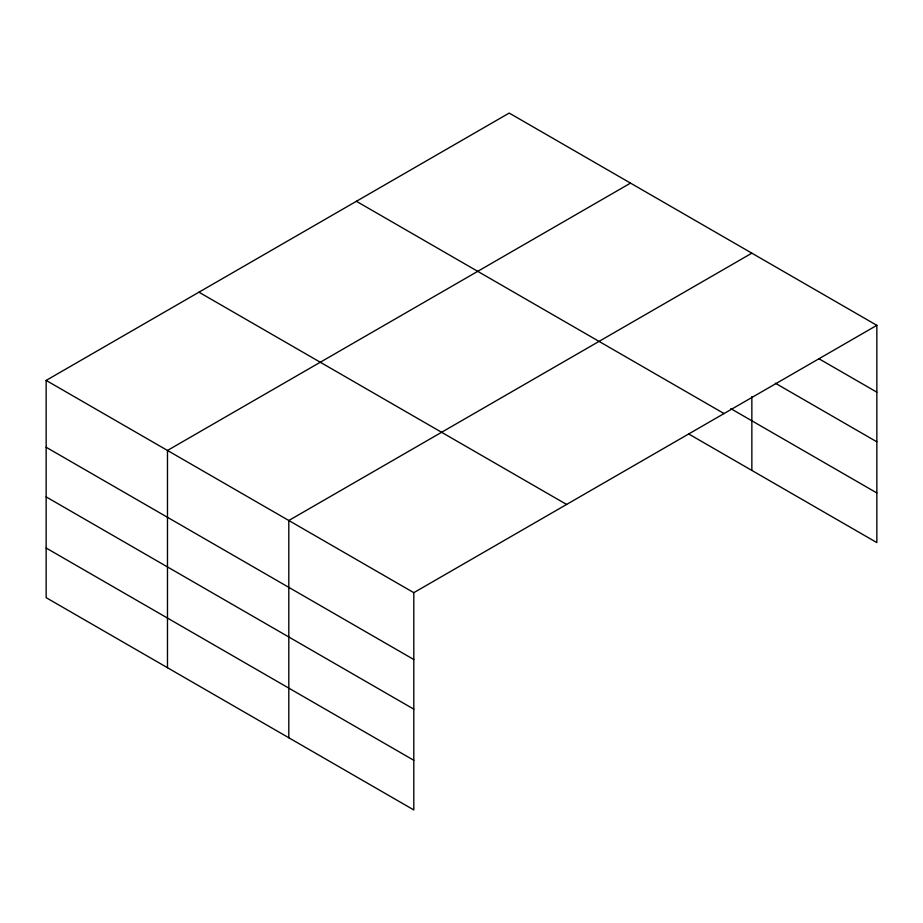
<?xml version="1.0" encoding="UTF-8"?>
<svg xmlns="http://www.w3.org/2000/svg" width="923" height="923" viewBox="0 0 923 923"><rect width="100%" height="100%" fill="white"/><g stroke="black" fill="none" stroke-linecap="round" stroke-linejoin="round"><path stroke-width="1.38" d="M876.85 325.334L509.196 113.068L46.15 380.414L46.15 597.666L413.804 809.933L413.804 592.67L876.85 325.334L876.85 542.586L688.708 433.972M630.524 183.123L167.478 450.459L167.478 667.71M751.853 253.167L288.807 520.503L288.807 737.754M818.678 358.597L876.85 392.183M775.366 383.218L876.85 441.817M730.797 408.635L876.85 492.951M356.393 201.295L724.047 413.562M198.953 292.187L566.607 504.454M46.15 380.414L413.804 592.67M46.15 447.251L413.804 659.518M46.15 496.886L413.804 709.152M46.15 548.031L413.804 760.287M751.853 396.636L751.853 470.418"/></g></svg>
